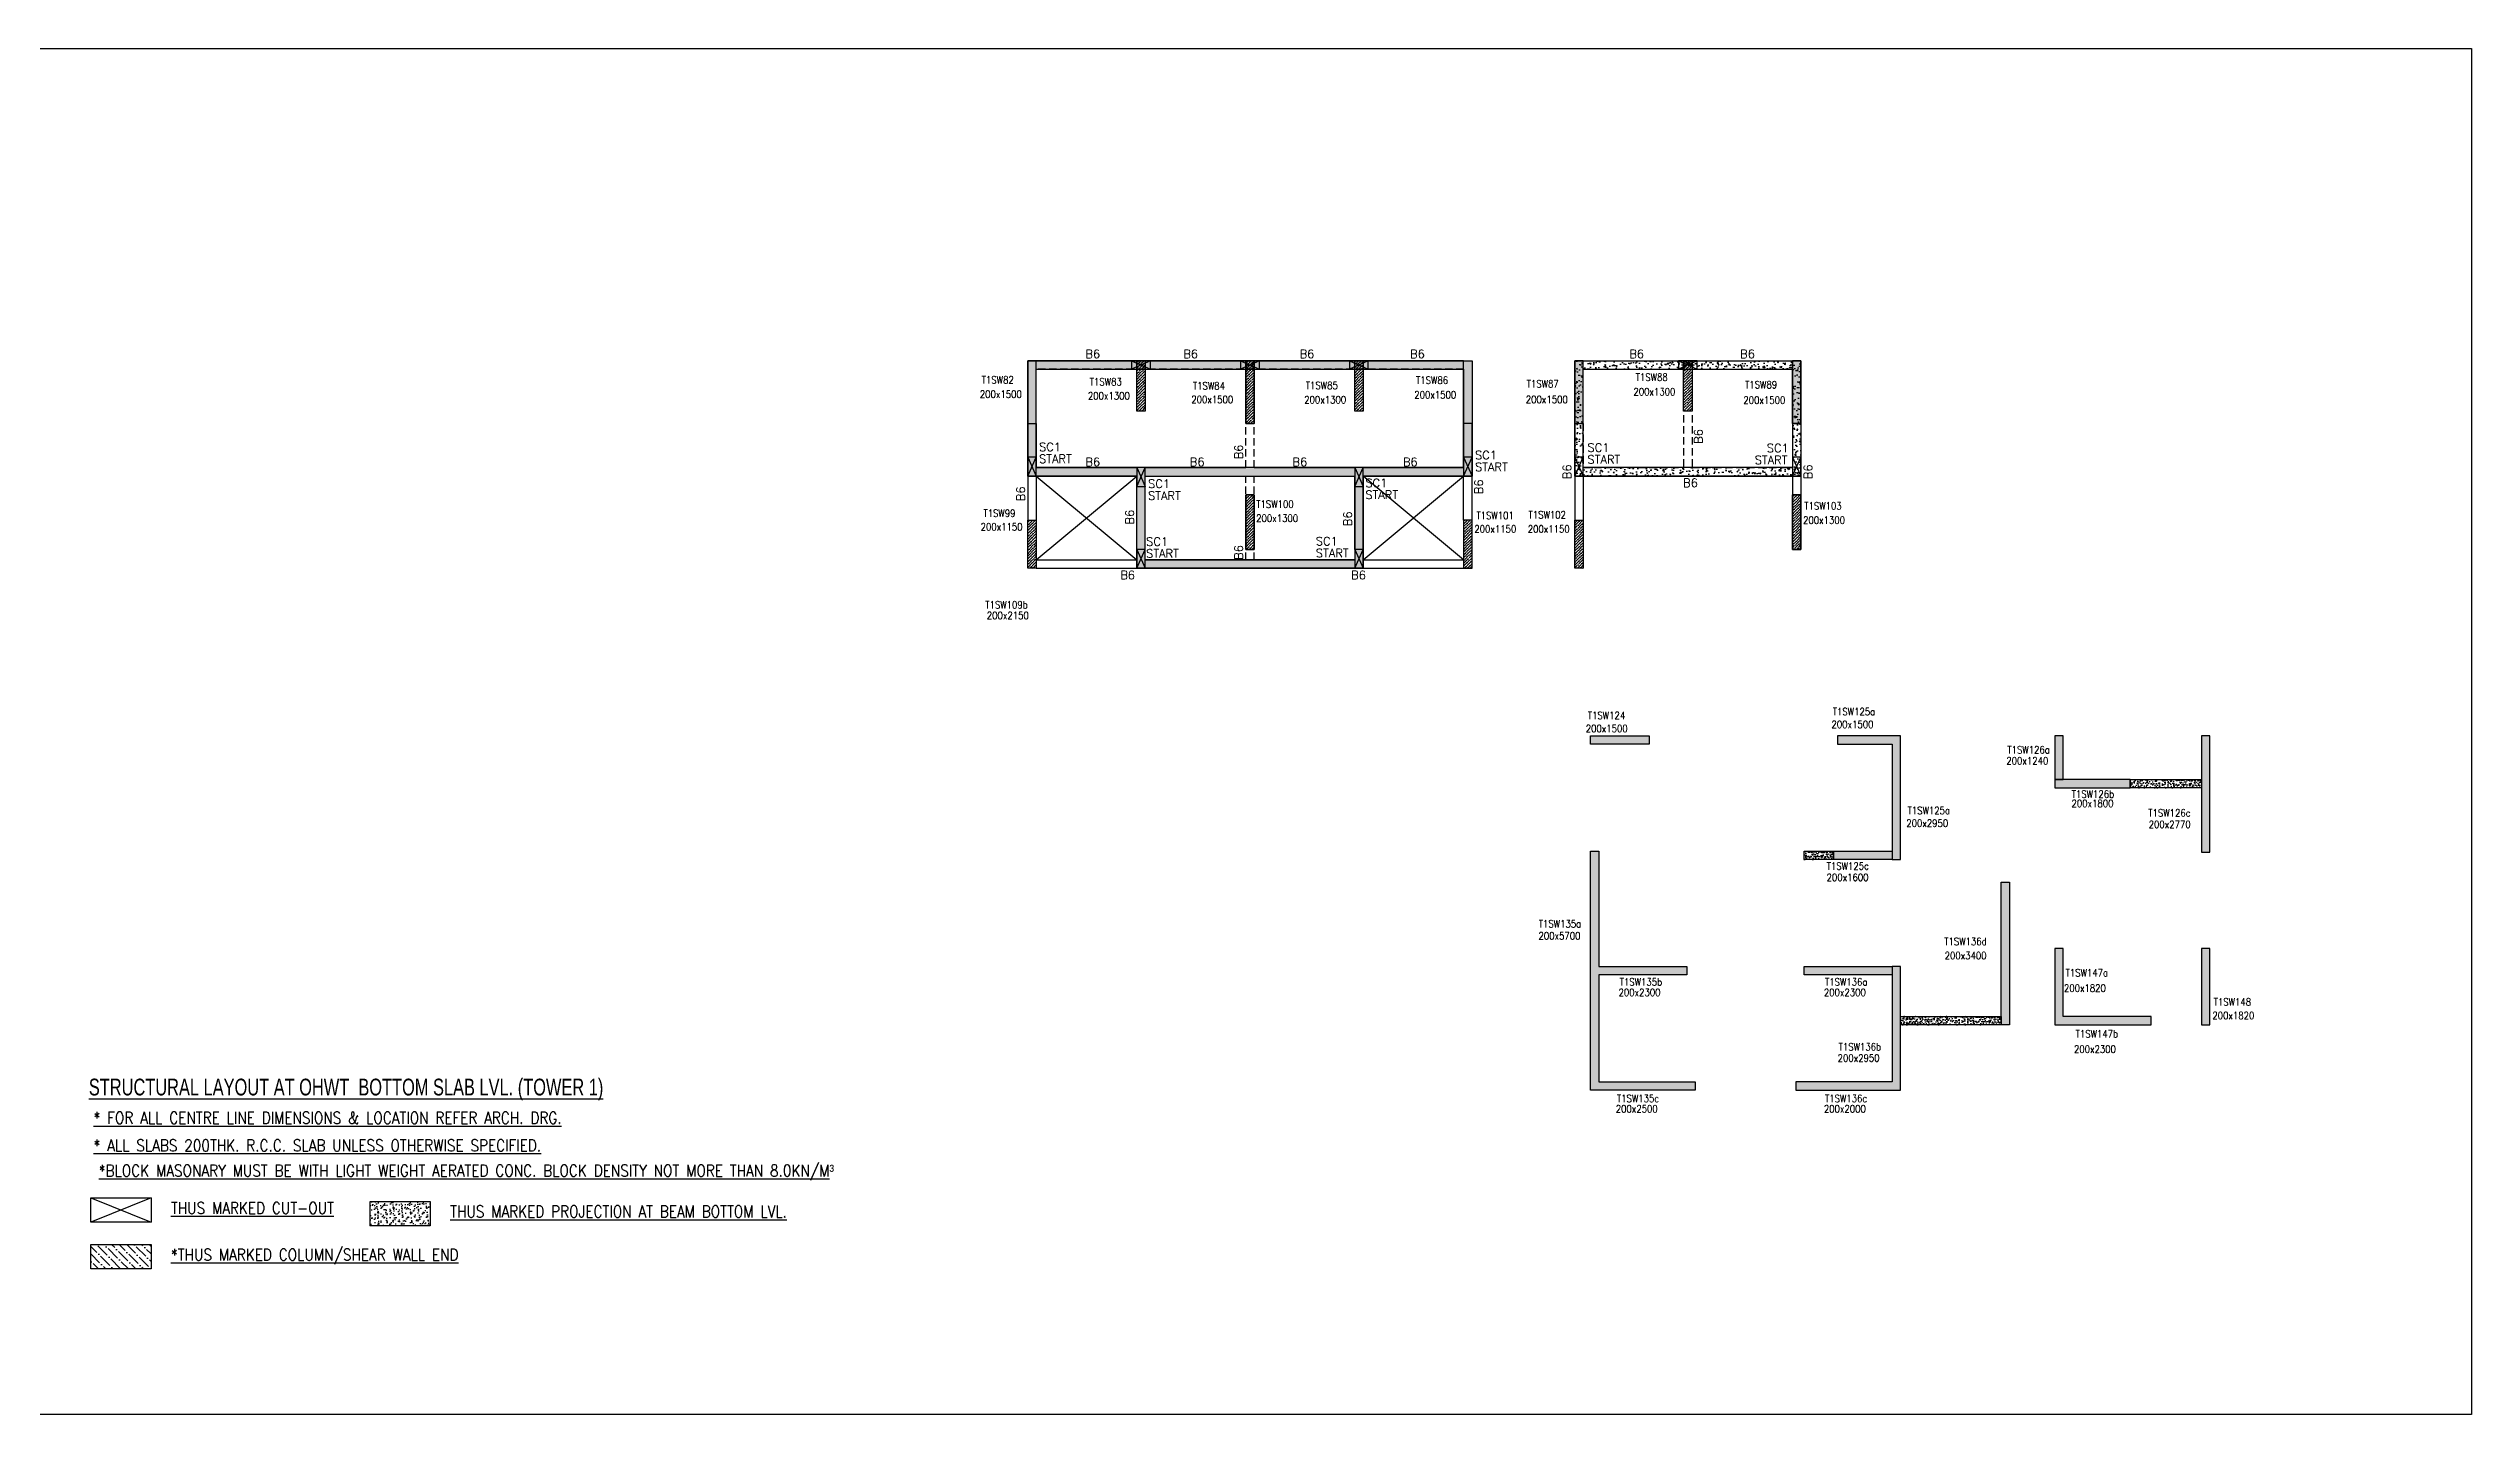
# Model space of a CAD drawing. Header units: millimetres. Extents: x 1078357 to 2594950, y -4969473 to -4636555.
# Drawn here: x 2430057 to 2487883, y -4669580 to -4636994 of the extents above; entities that cross this region are included whole.
import ezdxf

# ---------------------------------------------------------------- set-up
doc = ezdxf.new("R2010")
doc.units = ezdxf.units.MM
doc.header["$PDMODE"] = 35
for name, pattern in [('CENTER', [2, 1.25, -0.25, 0.25, -0.25]), ('CONTINOUS', [0]), ('HIDDEN', [0.375, 0.25, -0.125])]:
    doc.linetypes.add(name, pattern=pattern)
doc.layers.get('0').update_dxf_attribs({"lineweight": 0})
for name, color, linetype in [('B-200x650', 241, 'HIDDEN'), ('DROP SLAB', 8, 'Continuous'), ('NON STR. RCC WALL', 6, 'Continuous'), ('RCC WALL', 6, 'Continuous'), ('S TEXT', 7, 'Continuous'), ('S-COLUMN_SHEAR WALL', 1, 'Continuous'), ('S-CUT OUT', 3, 'Continuous'), ('S-LEGEND', 7, 'Continuous'), ('S.STUB COL', 6, 'Continuous')]:
    doc.layers.add(name, color=color, linetype=linetype)
for name, color, linetype, lineweight in [('Boundary', 40, 'Continuous', 30), ('COL. NO.', 30, 'Continuous', 25), ('COL. SIZE', 7, 'Continuous', 25), ('HATCH', 8, 'Continuous', 30), ('Origin', 40, 'Continuous', 30), ('RCC UPSTAND', 43, 'Continuous', 30)]:
    doc.layers.add(name, color=color, linetype=linetype, lineweight=lineweight)
doc.styles.add('ROMANS', font='romans.shx', dxfattribs={"width": 0.85})
doc.styles.add('SANSSERIF', font='sas_____.pfb')
pattern_1 = [(45, (3393010.073, -9391397.186), (25.25697034, 92.60889125), [119.0625, -23.8125, 0, -23.8125])]
pattern_2 = [(45, (3393010.073, -9391397.186), (25.25697034, 92.60889125), [119.0625, -23.8125, 0, -23.8125])]

msp = doc.modelspace()

# ---------------------------------------------------------------- hatches: boundary and pattern name
at = {"linetype": 'CENTER', "ltscale": 700}
h = msp.add_hatch(dxfattribs=at)
h.set_pattern_fill('ANSI31', color=8)
h.set_pattern_definition([(45, (3337248.4675, -9353565.6172), (-2.2450640303, 2.2450640303), [])])
h.paths.add_polyline_path([(2471879.6, -4648942.6), (2471679.6, -4648942.6), (2471679.6, -4647642.6), (2471879.6, -4647642.6)])
h.paths.add_polyline_path([(2471679.6, -4648942.6), (2471879.6, -4648942.6), (2471879.6, -4647642.6), (2471679.6, -4647642.6)], flags=16)
at = {"layer": 'HATCH'}
h = msp.add_hatch(dxfattribs=at)
h.set_pattern_fill('AR-SAND', color=8, scale=3, angle=90)
h.set_pattern_definition([(127.5, (1691298.86, -27698.6), (-146.8239712, -4.800094), [0, -115.824, 0, -129.54, 0, -123.825]), (97.5, (1691298.86, -27698.6), (-215.04753, 134.856985), [0, -62.484, 0, -104.394, 0, -40.005]), (57.5, (1691298.86, -27792.33), (-0.4311554, 237.297711), [0, -38.1, 0, -137.16, 0, -179.07]), (47.5, (1691298.86, -27792.33), (-66.878797, 229.066936), [0, -19.05, 0, -89.916, 0, -102.87])])
h.paths.add_polyline_path([(2437732.6, -4664497), (2439168.2, -4664497), (2439168.2, -4665078.3), (2437732.6, -4665078.3)])
at = {"layer": 'RCC UPSTAND'}
h = msp.add_hatch(dxfattribs=at)
h.set_pattern_fill('AR-CONC', color=8, scale=20, angle=90)
h.set_pattern_definition([(140, (-728265.37, -7191852.23), (12.550427, 143.4520365), [15, -165]), (85, (-728265.37, -7191852.23), (-150.438427, -27.7502667), [12, -132]), (190.4514445, (-728264.33, -7191840.27), (-137.887998, 115.7017693), [12.7480384, -140.2284224]), (136.1842, (-728305.37, -7191852.23), (33.103856, 213.448266), [22.5, -247.5]), (186.6356355, (-728302.62, -7191834.44), (-194.82372, 186.932389), [19.122068, -210.342752]), (81.184164, (-728305.37, -7191852.23), (-194.82372, 186.932389), [18, -198]), (111, (-728295.37, -7191832.23), (80.523778, 119.3814104), [15, -165]), (56, (-728295.37, -7191832.23), (-145.030009, 48.6630664), [12, -132]), (161.4514447, (-728288.66, -7191822.28), (-64.5062306, 168.0444753), [12.748038, -140.2284224]), (127.5, (-728265.374, -7191852.226), (-66.57877077, 2.43197106), [0, -130.4, 0, -134, 0, -132.5]), (97.5, (-728265.374, -7191852.226), (-78.8823424, 52.6139075), [0, -76.4, 0, -127.4, 0, -50.5]), (57.5, (-728265.374, -7191896.826), (4.51097435, 106.7644872), [0, -50, 0, -156, 0, -207]), (47.5, (-728265.37, -7191916.83), (-20.0209965, 116.6372339), [0, -65, 0, -103.6, 0, -147])])
h.paths.add_polyline_path([(2481434.6, -4654432.7), (2481434.6, -4654632.7), (2479734.6, -4654632.7), (2479734.6, -4654432.7)])
h = msp.add_hatch(dxfattribs=at)
h.set_pattern_fill('AR-CONC', color=8, scale=20, angle=90)
h.set_pattern_definition([(140, (-737045.35, -7193562.23), (12.550427, 143.4520365), [15, -165]), (85, (-737045.35, -7193562.23), (-150.438427, -27.7502667), [12, -132]), (190.4514445, (-737044.3, -7193550.28), (-137.887998, 115.7017693), [12.7480384, -140.2284224]), (136.1842, (-737085.35, -7193562.23), (33.103856, 213.448266), [22.5, -247.5]), (186.6356355, (-737082.6, -7193544.45), (-194.82372, 186.932389), [19.122068, -210.342752]), (81.184164, (-737085.35, -7193562.23), (-194.82372, 186.932389), [18, -198]), (111, (-737075.35, -7193542.23), (80.523778, 119.3814104), [15, -165]), (56, (-737075.35, -7193542.23), (-145.030009, 48.6630664), [12, -132]), (161.4514447, (-737068.64, -7193532.29), (-64.5062306, 168.0444753), [12.748038, -140.2284224]), (127.5, (-737045.35, -7193562.234), (-66.57877077, 2.43197106), [0, -130.4, 0, -134, 0, -132.5]), (97.5, (-737045.35, -7193562.234), (-78.8823424, 52.6139075), [0, -76.4, 0, -127.4, 0, -50.5]), (57.5, (-737045.35, -7193606.834), (4.51097435, 106.7644872), [0, -50, 0, -156, 0, -207]), (47.5, (-737045.35, -7193626.83), (-20.0209965, 116.6372339), [0, -65, 0, -103.6, 0, -147])])
h.paths.add_polyline_path([(2472654.7, -4656142.7), (2472654.7, -4656342.7), (2471954.6, -4656342.7), (2471954.6, -4656142.7)])
h = msp.add_hatch(dxfattribs=at)
h.set_pattern_fill('AR-CONC', color=8, scale=20, angle=90)
h.set_pattern_definition([(140, (-733045.35, -7197502.22), (12.550427, 143.4520365), [15, -165]), (85, (-733045.35, -7197502.22), (-150.438427, -27.7502667), [12, -132]), (190.4514445, (-733044.3, -7197490.27), (-137.887998, 115.7017693), [12.7480384, -140.2284224]), (136.1842, (-733085.35, -7197502.22), (33.103856, 213.448266), [22.5, -247.5]), (186.6356355, (-733082.59, -7197484.44), (-194.82372, 186.932389), [19.122068, -210.342752]), (81.184164, (-733085.35, -7197502.22), (-194.82372, 186.932389), [18, -198]), (111, (-733075.35, -7197482.22), (80.523778, 119.3814104), [15, -165]), (56, (-733075.35, -7197482.22), (-145.030009, 48.6630664), [12, -132]), (161.4514447, (-733068.64, -7197472.27), (-64.5062306, 168.0444753), [12.748038, -140.2284224]), (127.5, (-733045.346, -7197502.223), (-66.57877077, 2.43197106), [0, -130.4, 0, -134, 0, -132.5]), (97.5, (-733045.346, -7197502.22), (-78.8823424, 52.6139075), [0, -76.4, 0, -127.4, 0, -50.5]), (57.5, (-733045.346, -7197546.82), (4.51097435, 106.7644872), [0, -50, 0, -156, 0, -207]), (47.5, (-733045.35, -7197566.82), (-20.0209965, 116.6372339), [0, -65, 0, -103.6, 0, -147])])
h.paths.add_polyline_path([(2476654.7, -4660082.7), (2476654.7, -4660282.7), (2474254.6, -4660282.7), (2474254.6, -4660082.7)])
at = {"layer": 'RCC WALL', "ltscale": 700}
h = msp.add_hatch(dxfattribs=at)
h.set_pattern_fill('AR-CONC', color=8, scale=1.5)
h.set_pattern_definition([(50, (3553354.37, -9460975), (273.277003, -23.908628), [28.575, -314.325]), (355, (3553354.37, -9460975), (-52.865132, 286.585268), [22.86, -251.460876]), (100.451445, (3553377.15, -9460977), (220.41187, 262.676628), [24.285013, -267.135367]), (46.1842, (3553354.37, -9460898.8), (406.618561, -63.063492), [42.8625, -471.4875]), (96.635558, (3553388.26, -9460904.05), (356.1062, 371.139187), [36.427535, -400.703412]), (351.184151, (3553354.37, -9460898.8), (356.1062, 371.139187), [34.28995, -377.189598]), (21, (3553392.47, -9460917.85), (227.421587, -153.397797), [28.575, -314.325]), (326, (3553392.47, -9460917.85), (92.703043, 276.281949), [22.86, -251.46]), (71.451445, (3553411.43, -9460930.63), (320.124629, 122.884153), [24.285013, -267.134906]), (37.5, (3553354.37, -9460975), (4.6329049, 126.8325583), [0, -248.412, 0, -255.27, 0, -252.4125]), (7.5, (3553354.37, -9460975), (100.2294938, 150.2708622), [0, -145.542, 0, -242.697, 0, -96.2025]), (327.5, (3553269.41, -9460975), (203.3858928, -8.593116), [0, -95.25, 0, -297.18, 0, -394.335]), (317.5, (3553231.31, -9460975), (222.193772, 38.1397365), [0, -123.825, 0, -197.358, 0, -280.035])])
h.paths.add_polyline_path([(2461429.6, -4649392.6), (2461429.6, -4647192.7), (2464029.7, -4647192.7), (2464029.7, -4644442.7), (2453429.7, -4644442.7), (2453429.7, -4647192.7), (2456029.6, -4647192.7), (2456029.6, -4649392.6)])
h.paths.add_polyline_path([(2456229.6, -4649192.6), (2456229.6, -4647192.7), (2461229.6, -4647192.7), (2461229.6, -4649192.6)], flags=16)
h.paths.add_polyline_path([(2453629.7, -4644642.7), (2463829.7, -4644642.7), (2463829.7, -4646992.7), (2453629.7, -4646992.7)], flags=16)
h = msp.add_hatch(dxfattribs=at)
h.set_pattern_fill('AR-CONC', color=8, scale=1.5)
h.set_pattern_definition([(50, (2456129.66, -4776955.81), (273.277, -23.90863), [28.575, -314.325]), (355, (2456129.66, -4776955.8), (-52.86513, 286.58527), [22.86, -251.4609]), (100.45144, (2456152.43, -4776957.8), (220.41187, 262.67663), [24.285, -267.13537]), (46.1842, (2456129.66, -4776879.6), (406.6186, -63.0635), [42.8625, -471.4875]), (96.63556, (2456163.54, -4776884.87), (356.1062, 371.1392), [36.4275, -400.7034]), (351.18415, (2456129.66, -4776879.6), (356.1062, 371.1392), [34.29, -377.1896]), (21, (2456167.76, -4776898.66), (227.4216, -153.3978), [28.575, -314.325]), (326, (2456167.76, -4776898.66), (92.70304, 276.28195), [22.86, -251.46]), (71.45144, (2456186.7, -4776911.44), (320.12463, 122.88415), [24.285, -267.1349]), (37.5, (2456129.66, -4776955.81), (4.632905, 126.83256), [0, -248.412, 0, -255.27, 0, -252.4125]), (7.5, (2456129.66, -4776955.81), (100.2295, 150.27086), [0, -145.542, 0, -242.697, 0, -96.2025]), (327.5, (2456044.7, -4776955.81), (203.38589, -8.593116), [0, -95.25, 0, -297.18, 0, -394.335]), (317.5, (2456006.6, -4776955.81), (222.19377, 38.13974), [0, -123.825, 0, -197.358, 0, -280.035])])
h.paths.add_polyline_path([(2466479.7, -4644442.7), (2466479.7, -4647192.7), (2471879.7, -4647192.7), (2471879.7, -4644442.7)])
h.paths.add_polyline_path([(2466679.7, -4644642.7), (2471679.7, -4644642.7), (2471679.7, -4646992.7), (2466679.7, -4646992.7)], flags=16)
at = {"layer": 'S-COLUMN_SHEAR WALL', "lineweight": 25, "extrusion": (1.00316e-06, 1.91639e-11, 1)}
h = msp.add_hatch(color=1, dxfattribs=at)
h.dxf.hatch_style = 1
h.paths.add_polyline_path([(2453629.7, -4644442.7), (2453429.7, -4644442.7), (2453429.7, -4645942.6), (2453629.7, -4645942.6)])
at = {"layer": 'S-COLUMN_SHEAR WALL', "ltscale": 700}
h = msp.add_hatch(dxfattribs=at)
h.set_pattern_fill('ANSI36', color=8, scale=15)
h.set_pattern_definition(pattern_2)
h.paths.add_polyline_path([(2456029.7, -4645642.7), (2456229.7, -4645642.7), (2456229.7, -4644442.7), (2456029.7, -4644442.7)])
h = msp.add_hatch(dxfattribs=at)
h.set_pattern_fill('ANSI36', color=8, scale=15)
h.set_pattern_definition(pattern_2)
h.paths.add_polyline_path([(2458829.7, -4644442.7), (2458629.7, -4644442.7), (2458629.7, -4645942.6), (2458829.7, -4645942.6)])
h = msp.add_hatch(dxfattribs=at)
h.set_pattern_fill('ANSI36', color=8, scale=15)
h.set_pattern_definition(pattern_2)
h.paths.add_polyline_path([(2461229.7, -4645642.7), (2461429.7, -4645642.7), (2461429.7, -4644442.7), (2461229.7, -4644442.7)])
at = {"layer": 'S-COLUMN_SHEAR WALL', "lineweight": 25, "extrusion": (-1.00316e-06, 2.11765e-11, 1)}
h = msp.add_hatch(color=1, dxfattribs=at)
h.dxf.hatch_style = 1
h.paths.add_polyline_path([(2463829.7, -4644442.7), (2464029.7, -4644442.7), (2464029.7, -4645942.6), (2463829.7, -4645942.6)])
at = {"layer": 'S-COLUMN_SHEAR WALL', "lineweight": 25, "extrusion": (1.00316e-06, 1.91639e-11, 1)}
h = msp.add_hatch(color=1, dxfattribs=at)
h.dxf.hatch_style = 1
h.paths.add_polyline_path([(2466679.7, -4644442.7), (2466479.7, -4644442.7), (2466479.7, -4645942.6), (2466679.7, -4645942.6)])
at = {"layer": 'S-COLUMN_SHEAR WALL', "ltscale": 700}
h = msp.add_hatch(dxfattribs=at)
h.set_pattern_fill('ANSI36', color=8, scale=15)
h.set_pattern_definition([(45, (3393010.073, -9391397.186), (25.25697034, 92.60889125), [119.0625, -23.8125, 0, -23.8125])])
h.paths.add_polyline_path([(2469079.7, -4645642.7), (2469279.7, -4645642.7), (2469279.7, -4644442.7), (2469079.7, -4644442.7)])
at = {"layer": 'S-COLUMN_SHEAR WALL', "lineweight": 25, "extrusion": (1.00316e-06, 1.91639e-11, 1)}
h = msp.add_hatch(color=1, dxfattribs=at)
h.dxf.hatch_style = 1
h.paths.add_polyline_path([(2471879.7, -4644442.7), (2471679.7, -4644442.7), (2471679.7, -4645942.6), (2471879.7, -4645942.6)])
at = {"layer": 'S-COLUMN_SHEAR WALL', "ltscale": 700}
h = msp.add_hatch(dxfattribs=at)
h.set_pattern_fill('ANSI36', color=8, scale=15)
h.set_pattern_definition(pattern_2)
h.paths.add_polyline_path([(2458829.6, -4648942.6), (2458629.6, -4648942.6), (2458629.6, -4647642.6), (2458829.6, -4647642.6)])
h = msp.add_hatch(dxfattribs=at)
h.set_pattern_fill('ANSI36', color=8, scale=15)
h.set_pattern_definition(pattern_1)
h.paths.add_polyline_path([(2471679.6, -4648942.6), (2471879.6, -4648942.6), (2471879.6, -4647642.6), (2471679.6, -4647642.6)])
h = msp.add_hatch(dxfattribs=at)
h.set_pattern_fill('ANSI36', color=8, scale=15)
h.set_pattern_definition(pattern_1)
h.paths.add_polyline_path([(2453629.6, -4649392.7), (2453429.6, -4649392.7), (2453429.6, -4648242.6), (2453629.6, -4648242.6)])
h = msp.add_hatch(dxfattribs=at)
h.set_pattern_fill('ANSI36', color=8, scale=15)
h.set_pattern_definition(pattern_1)
h.paths.add_polyline_path([(2463829.6, -4649392.7), (2464029.6, -4649392.7), (2464029.6, -4648242.7), (2463829.6, -4648242.7)])
h = msp.add_hatch(dxfattribs=at)
h.set_pattern_fill('ANSI36', color=8, scale=15)
h.set_pattern_definition(pattern_1)
h.paths.add_polyline_path([(2466679.6, -4649392.7), (2466479.6, -4649392.7), (2466479.6, -4648242.7), (2466679.6, -4648242.7)])
at = {"layer": 'S-COLUMN_SHEAR WALL', "lineweight": 25}
h = msp.add_hatch(color=1, dxfattribs=at)
h.dxf.hatch_style = 1
h.paths.add_polyline_path([(2468254.7, -4653392.7), (2468254.7, -4653592.7), (2466854.7, -4653592.7), (2466854.7, -4653392.7)])
h = msp.add_hatch(color=1, dxfattribs=at)
h.dxf.hatch_style = 1
h.paths.add_polyline_path([(2472754.7, -4653592.7), (2474054.7, -4653592.7), (2474054.7, -4656342.7), (2474254.6, -4656342.7), (2474254.7, -4653392.7), (2472754.7, -4653392.7)])
h = msp.add_hatch(color=1, dxfattribs=at)
h.dxf.hatch_style = 1
h.paths.add_polyline_path([(2478134.6, -4653392.7), (2477934.6, -4653392.7), (2477934.6, -4654432.7), (2478134.6, -4654432.7)])
h = msp.add_hatch(color=1, dxfattribs=at)
h.dxf.hatch_style = 1
h.paths.add_polyline_path([(2481634.7, -4653392.7), (2481434.7, -4653392.7), (2481434.7, -4656162.7), (2481634.7, -4656162.7)])
h = msp.add_hatch(color=1, dxfattribs=at)
h.dxf.hatch_style = 1
h.paths.add_polyline_path([(2477934.6, -4654632.7), (2479734.6, -4654632.7), (2479734.6, -4654432.7), (2477934.6, -4654432.7)])
h = msp.add_hatch(color=1, dxfattribs=at)
h.dxf.hatch_style = 1
h.paths.add_polyline_path([(2469154.7, -4658892.7), (2469154.7, -4659092.7), (2467054.6, -4659092.7), (2467054.6, -4661642.7), (2469354.7, -4661642.7), (2469354.7, -4661842.7), (2466854.6, -4661842.7), (2466854.6, -4656142.7), (2467054.6, -4656142.7), (2467054.6, -4658892.7)])
h = msp.add_hatch(color=1, dxfattribs=at)
h.dxf.hatch_style = 1
h.paths.add_polyline_path([(2474054.7, -4656142.7), (2474054.7, -4656342.7), (2472654.7, -4656342.7), (2472654.7, -4656142.7)])
h = msp.add_hatch(color=1, dxfattribs=at)
h.dxf.hatch_style = 1
h.paths.add_polyline_path([(2476654.7, -4656882.7), (2476654.7, -4660282.7), (2476854.6, -4660282.7), (2476854.6, -4656882.7)])
h = msp.add_hatch(color=1, dxfattribs=at)
h.dxf.hatch_style = 1
h.paths.add_polyline_path([(2471754.7, -4661842.7), (2474254.6, -4661842.7), (2474254.6, -4658892.7), (2474054.6, -4658892.6), (2474054.6, -4661642.7), (2471754.7, -4661642.7), (2471754.7, -4661842.7)], is_closed=False)
h = msp.add_hatch(color=1, dxfattribs=at)
h.dxf.hatch_style = 1
h.paths.add_polyline_path([(2471954.6, -4658892.6), (2474054.6, -4658892.6), (2474054.6, -4659092.6), (2471954.6, -4659092.6)])
h = msp.add_hatch(color=1, dxfattribs=at)
h.dxf.hatch_style = 1
h.paths.add_polyline_path([(2474054.6, -4658892.6), (2471954.6, -4658892.6), (2471954.6, -4659092.6), (2474054.6, -4659092.6)])
h = msp.add_hatch(color=1, dxfattribs=at)
h.dxf.hatch_style = 1
h.paths.add_polyline_path([(2477934.6, -4660282.7), (2480234.6, -4660282.7), (2480234.6, -4660082.7), (2478134.6, -4660082.7), (2478134.6, -4658462.7), (2477934.6, -4658462.7)])
h = msp.add_hatch(color=1, dxfattribs=at)
h.dxf.hatch_style = 1
h.paths.add_polyline_path([(2481634.7, -4658462.7), (2481434.7, -4658462.7), (2481434.7, -4660282.7), (2481634.7, -4660282.7)])
at = {"layer": 'S.STUB COL'}
h = msp.add_hatch(dxfattribs=at)
h.set_pattern_fill('ANSI36', color=8, scale=40, angle=90)
h.set_pattern_definition([(135, (1286384.62, 89355.76), (-246.9570433, 67.351921), [317.5, -63.5, 0, -63.5])])
h.paths.add_polyline_path([(2431068.7, -4665527.6), (2432504.2, -4665527.6), (2432504.2, -4666108.9), (2431068.7, -4666108.9)])

# ---------------------------------------------------------------- linework, layer by layer
at = {"layer": 'B-200x650', "linetype": 'CONTINOUS', "ltscale": 700}
for p, q in [((2463829.7, -4644442.6, 0), (2453629.7, -4644442.6, 0)), ((2466679.7, -4644442.7, 0), (2471679.7, -4644442.7, 0)), ((2453429.7, -4645942.7, 0), (2453429.7, -4648242.7, 0)), ((2453629.7, -4645942.7, 0), (2453629.7, -4646992.7, 0)), ((2463829.7, -4646992.7, 0), (2463829.7, -4645942.7, 0)), ((2464029.7, -4648242.7, 0), (2464029.7, -4645942.7, 0)), ((2466479.7, -4645942.7, 0), (2466479.7, -4648242.7, 0)), ((2471879.7, -4645942.7, 0), (2471879.7, -4647642.7, 0)), ((2453629.7, -4646992.7, 0), (2456029.7, -4646992.7, 0)), ((2453629.7, -4647192.7, 0), (2453629.7, -4648242.7, 0)), ((2453629.7, -4647192.7, 0), (2456029.7, -4647192.7, 0)), ((2456029.7, -4649192.6, 0), (2456029.7, -4647192.7, 0)), ((2456229.7, -4646992.7, 0), (2458629.7, -4646992.7, 0)), ((2456229.7, -4649192.6, 0), (2456229.7, -4647192.7, 0)), ((2456229.7, -4647192.7, 0), (2458629.7, -4647192.7, 0)), ((2458829.7, -4646992.7, 0), (2461229.7, -4646992.7, 0)), ((2458829.7, -4647192.7, 0), (2461229.7, -4647192.7, 0)), ((2461229.7, -4648942.6, 0), (2461229.7, -4647192.7, 0)), ((2461429.7, -4646992.7, 0), (2463829.7, -4646992.7, 0)), ((2461429.7, -4648942.6, 0), (2461429.7, -4647192.7, 0)), ((2461429.7, -4647192.7, 0), (2463829.7, -4647192.7, 0)), ((2463829.7, -4648242.7, 0), (2463829.7, -4647192.7, 0)), ((2466679.7, -4647192.7, 0), (2466679.7, -4648242.7, 0)), ((2466679.7, -4647192.7, 0), (2471679.7, -4647192.7, 0)), ((2471679.7, -4647192.7, 0), (2471679.7, -4647642.7, 0)), ((2453629.7, -4649192.6, 0), (2456029.7, -4649192.6, 0)), ((2453629.7, -4649392.6, 0), (2463829.7, -4649392.6, 0)), ((2456229.7, -4649192.6, 0), (2461229.7, -4649192.6, 0)), ((2461429.7, -4649192.6, 0), (2463829.7, -4649192.6, 0))]:
    msp.add_line(p, q, dxfattribs=at)
at = {"layer": 'B-200x650', "linetype": 'HIDDEN', "ltscale": 700}
for p, q in [((2463829.7, -4644642.6, 0), (2453629.7, -4644642.6, 0)), ((2466679.7, -4644642.7, 0), (2471679.7, -4644642.7, 0)), ((2458629.7, -4646992.7, 0), (2458629.7, -4645942.7, 0)), ((2458829.7, -4646992.7, 0), (2458829.7, -4645942.7, 0)), ((2466679.7, -4645942.7, 0), (2466679.7, -4646992.7, 0)), ((2469079.7, -4645742.7, 0), (2469079.7, -4646992.7, 0)), ((2469279.7, -4645742.7, 0), (2469279.7, -4646992.7, 0)), ((2471679.7, -4645942.7, 0), (2471679.7, -4646992.7, 0)), ((2458629.7, -4649192.6, 0), (2458629.7, -4647192.7, 0)), ((2458829.7, -4649192.6, 0), (2458829.7, -4647192.7, 0)), ((2466679.7, -4646992.7, 0), (2469079.7, -4646992.7, 0)), ((2469279.7, -4646992.7, 0), (2471679.7, -4646992.7, 0))]:
    msp.add_line(p, q, dxfattribs=at)
at = {"layer": 'Boundary', "ltscale": 700, "elevation": 0}
msp.add_lwpolyline([(2391500.9, -4636994.1), (2487882.6, -4636994.1), (2487882.6, -4669580.4), (2391500.9, -4669580.4)], close=True, dxfattribs=at)
at = {"layer": 'DROP SLAB', "color": 3, "linetype": 'CONTINOUS', "ltscale": 500}
for p, q in [((2453629.7, -4649192.6, 0), (2456029.7, -4647192.7, 0)), ((2453629.7, -4647192.7, 0), (2456029.7, -4649192.6, 0)), ((2461429.7, -4649192.6, 0), (2463829.7, -4647192.7, 0)), ((2463829.7, -4649192.6, 0), (2461429.7, -4647192.7, 0))]:
    msp.add_line(p, q, dxfattribs=at)
at = {"layer": 'NON STR. RCC WALL', "elevation": 0}
for points in [[(2481434.6, -4654432.7), (2481434.6, -4654632.7), (2479734.6, -4654632.7), (2479734.6, -4654432.7)], [(2472654.7, -4656142.7), (2472654.7, -4656342.7), (2471954.6, -4656342.7), (2471954.6, -4656142.7)], [(2476654.7, -4660082.7), (2476654.7, -4660282.7), (2474254.6, -4660282.7), (2474254.6, -4660082.7)]]:
    msp.add_lwpolyline(points, close=True, dxfattribs=at)
at = {"layer": 'Origin', "ltscale": 700}
msp.add_point((2474054.6, -4661642.7, 0), dxfattribs=at)
at = {"layer": 'RCC WALL', "ltscale": 700, "elevation": 0}
for points in [[(2461429.6, -4649392.6), (2456029.6, -4649392.6), (2456029.6, -4647192.7), (2453429.7, -4647192.7), (2453429.7, -4644442.7), (2464029.7, -4644442.7), (2464029.7, -4647192.7), (2461429.6, -4647192.7)], [(2466479.7, -4644442.7), (2471879.7, -4644442.7), (2471879.7, -4647192.7), (2466479.7, -4647192.7)], [(2453629.7, -4644642.7), (2463829.7, -4644642.7), (2463829.7, -4646992.7), (2453629.7, -4646992.7)], [(2466679.7, -4644642.7), (2471679.7, -4644642.7), (2471679.7, -4646992.7), (2466679.7, -4646992.7)], [(2456229.6, -4649192.6), (2456229.6, -4647192.7), (2461229.6, -4647192.7), (2461229.6, -4649192.6)]]:
    msp.add_lwpolyline(points, close=True, dxfattribs=at)
at = {"layer": 'S-COLUMN_SHEAR WALL', "color": 1, "lineweight": 25}
msp.add_line((2479734.6, -4654432.7, 0), (2479734.6, -4654632.7, 0), dxfattribs=at)
at = {"layer": 'S-COLUMN_SHEAR WALL', "color": 1, "lineweight": 25, "extrusion": (1.00316e-06, 1.91639e-11, 1), "elevation": 2.5}
for points in [[(2453629.7, -4644442.7), (2453429.7, -4644442.7), (2453429.7, -4645942.6), (2453629.7, -4645942.6)], [(2458829.7, -4644442.7), (2458629.7, -4644442.7), (2458629.7, -4645942.6), (2458829.7, -4645942.6)], [(2466679.7, -4644442.7), (2466479.7, -4644442.7), (2466479.7, -4645942.6), (2466679.7, -4645942.6)], [(2471879.7, -4644442.7), (2471679.7, -4644442.7), (2471679.7, -4645942.6), (2471879.7, -4645942.6)], [(2458829.6, -4648942.6), (2458629.6, -4648942.6), (2458629.6, -4647642.6), (2458829.6, -4647642.6)], [(2471879.6, -4648942.6), (2471679.6, -4648942.6), (2471679.6, -4647642.6), (2471879.6, -4647642.6)], [(2453629.6, -4649392.7), (2453429.6, -4649392.7), (2453429.6, -4648242.6), (2453629.6, -4648242.6)], [(2466679.6, -4649392.7), (2466479.6, -4649392.7), (2466479.6, -4648242.7), (2466679.6, -4648242.7)]]:
    msp.add_lwpolyline(points, close=True, dxfattribs=at)
at = {"layer": 'S-COLUMN_SHEAR WALL', "color": 1, "lineweight": 25, "elevation": 0}
for points in [[(2456029.7, -4644442.7), (2456229.7, -4644442.7), (2456229.7, -4645642.7), (2456029.7, -4645642.7)], [(2461229.7, -4644442.7), (2461429.7, -4644442.7), (2461429.7, -4645642.7), (2461229.7, -4645642.7)], [(2469079.7, -4644442.7), (2469279.7, -4644442.7), (2469279.7, -4645642.7), (2469079.7, -4645642.7)], [(2468254.7, -4653392.7), (2468254.7, -4653592.7), (2466854.7, -4653592.7), (2466854.7, -4653392.7)], [(2478134.6, -4653392.7), (2477934.6, -4653392.7), (2477934.6, -4654432.7), (2478134.6, -4654432.7)], [(2481634.7, -4653392.7), (2481434.7, -4653392.7), (2481434.6, -4656162.7), (2481634.6, -4656162.7)], [(2477934.6, -4654632.7), (2479734.6, -4654632.7), (2479734.6, -4654432.7), (2477934.6, -4654432.7)], [(2469154.7, -4658892.7), (2469154.7, -4659092.7), (2467054.6, -4659092.7), (2467054.6, -4661642.7), (2469354.7, -4661642.7), (2469354.7, -4661842.7), (2466854.6, -4661842.7), (2466854.6, -4656142.7), (2467054.6, -4656142.7), (2467054.6, -4658892.7)], [(2474054.7, -4656142.7), (2474054.7, -4656342.7), (2472654.7, -4656342.7), (2472654.7, -4656142.7)], [(2476654.7, -4656882.7), (2476854.6, -4656882.7), (2476854.6, -4660282.7), (2476654.7, -4660282.7)], [(2471954.6, -4658892.6), (2474054.6, -4658892.6), (2474054.6, -4659092.6), (2471954.6, -4659092.6)], [(2477934.6, -4660282.7), (2480234.6, -4660282.7), (2480234.6, -4660082.7), (2478134.6, -4660082.7), (2478134.6, -4658462.7), (2477934.6, -4658462.7)], [(2481634.7, -4658462.7), (2481434.7, -4658462.7), (2481434.7, -4660282.7), (2481634.7, -4660282.7)]]:
    msp.add_lwpolyline(points, close=True, dxfattribs=at)
at = {"layer": 'S-COLUMN_SHEAR WALL', "color": 1, "lineweight": 25, "extrusion": (-1.00316e-06, 2.11765e-11, 1), "elevation": -2.5}
for points in [[(2458629.7, -4644442.7), (2458829.7, -4644442.7), (2458829.7, -4645942.6), (2458629.7, -4645942.6)], [(2463829.7, -4644442.7), (2464029.7, -4644442.7), (2464029.7, -4645942.6), (2463829.7, -4645942.6)], [(2471679.7, -4644442.7), (2471879.7, -4644442.7), (2471879.7, -4645942.6), (2471679.7, -4645942.6)], [(2458629.6, -4648942.6), (2458829.6, -4648942.6), (2458829.6, -4647642.6), (2458629.6, -4647642.6)], [(2471679.6, -4648942.6), (2471879.6, -4648942.6), (2471879.6, -4647642.6), (2471679.6, -4647642.6)], [(2463829.6, -4649392.7), (2464029.6, -4649392.7), (2464029.6, -4648242.7), (2463829.6, -4648242.7)]]:
    msp.add_lwpolyline(points, close=True, dxfattribs=at)
at = {"layer": 'S-COLUMN_SHEAR WALL', "color": 1, "lineweight": 25, "elevation": 0}
for points in [[(2472754.7, -4653592.7), (2474054.7, -4653592.7), (2474054.7, -4656342.7), (2474254.6, -4656342.7), (2474254.7, -4653392.7), (2472754.7, -4653392.7), (2472754.7, -4653592.7)], [(2471754.7, -4661842.7), (2474254.6, -4661842.7), (2474254.6, -4658892.7), (2474054.6, -4658892.6), (2474054.6, -4661642.7), (2471754.7, -4661642.7), (2471754.7, -4661842.7)]]:
    msp.add_lwpolyline(points, dxfattribs=at)
at = {"layer": 'S-CUT OUT', "ltscale": 1000}
for p, q in [((2431068.7, -4664414.1, 0.2), (2432504.2, -4664995.4, 0.2)), ((2432504.2, -4664414.1, 0.2), (2431068.7, -4664995.4, 0.2))]:
    msp.add_line(p, q, dxfattribs=at)
at = {"layer": 'S-CUT OUT', "ltscale": 1000, "elevation": 0.2}
msp.add_lwpolyline([(2431068.7, -4664414.1), (2432504.2, -4664414.1), (2432504.2, -4664995.4), (2431068.7, -4664995.4)], close=True, dxfattribs=at)
at = {"layer": 'S-LEGEND', "color": 1, "linetype": 'Continuous', "elevation": 0.2}
for points in [[(2437732.6, -4664497), (2439168.2, -4664497), (2439168.2, -4665078.3), (2437732.6, -4665078.3)], [(2431068.7, -4665527.6), (2432504.2, -4665527.6), (2432504.2, -4666108.9), (2431068.7, -4666108.9)]]:
    msp.add_lwpolyline(points, close=True, dxfattribs=at)
at = {"layer": 'S.STUB COL', "color": 5, "linetype": 'CENTER', "ltscale": 700}
for p, q in [((2455904.7, -4644442.7, 0), (2456354.7, -4644642.7, 0)), ((2456354.7, -4644442.7, 0), (2455904.7, -4644642.7, 0)), ((2458504.7, -4644442.7, 0), (2458954.7, -4644642.7, 0)), ((2458954.7, -4644442.7, 0), (2458504.7, -4644642.7, 0)), ((2461104.7, -4644442.7, 0), (2461554.7, -4644642.7, 0)), ((2461554.7, -4644442.7, 0), (2461104.7, -4644642.7, 0)), ((2468954.7, -4644442.7, 0), (2469404.7, -4644642.7, 0)), ((2469404.7, -4644442.7, 0), (2468954.7, -4644642.7, 0)), ((2453429.7, -4647192.7, 0), (2453629.7, -4646742.7, 0)), ((2453429.7, -4646742.7, 0), (2453629.7, -4647192.7, 0)), ((2463829.7, -4647192.7, 0), (2464029.7, -4646742.7, 0)), ((2463829.7, -4646742.7, 0), (2464029.7, -4647192.7, 0)), ((2466479.7, -4647192.6, 0), (2466679.7, -4646742.6, 0)), ((2466479.7, -4646742.6, 0), (2466679.7, -4647192.6, 0)), ((2471679.7, -4647192.6, 0), (2471879.7, -4646742.6, 0)), ((2471679.7, -4646742.6, 0), (2471879.7, -4647192.6, 0)), ((2456029.7, -4647442.7, 0), (2456229.7, -4646992.7, 0)), ((2456029.7, -4646992.7, 0), (2456229.7, -4647442.7, 0)), ((2461229.7, -4647442.7, 0), (2461429.7, -4646992.7, 0)), ((2461229.7, -4646992.7, 0), (2461429.7, -4647442.7, 0)), ((2456029.7, -4649392.6, 0), (2456229.7, -4648942.6, 0)), ((2456029.7, -4648942.6, 0), (2456229.7, -4649392.6, 0)), ((2461229.7, -4649392.6, 0), (2461429.7, -4648942.6, 0)), ((2461229.7, -4648942.6, 0), (2461429.7, -4649392.6, 0))]:
    msp.add_line(p, q, dxfattribs=at)
at = {"layer": 'S.STUB COL', "color": 5, "linetype": 'CENTER', "ltscale": 700, "elevation": 0}
for points in [[(2455904.7, -4644442.7), (2455904.7, -4644642.7), (2456354.7, -4644642.7), (2456354.7, -4644442.7)], [(2458504.7, -4644442.7), (2458504.7, -4644642.7), (2458954.7, -4644642.7), (2458954.7, -4644442.7)], [(2461104.7, -4644442.7), (2461104.7, -4644642.7), (2461554.7, -4644642.7), (2461554.7, -4644442.7)], [(2468954.7, -4644442.7), (2468954.7, -4644642.7), (2469404.7, -4644642.7), (2469404.7, -4644442.7)], [(2453429.7, -4647192.7), (2453629.7, -4647192.7), (2453629.7, -4646742.7), (2453429.7, -4646742.7)], [(2463829.7, -4647192.7), (2464029.7, -4647192.7), (2464029.7, -4646742.7), (2463829.7, -4646742.7)], [(2466479.7, -4647192.6), (2466679.7, -4647192.6), (2466679.7, -4646742.6), (2466479.7, -4646742.6)], [(2471679.7, -4647192.6), (2471879.7, -4647192.6), (2471879.7, -4646742.6), (2471679.7, -4646742.6)], [(2456029.7, -4647442.7), (2456229.7, -4647442.7), (2456229.7, -4646992.7), (2456029.7, -4646992.7)], [(2461229.7, -4647442.7), (2461429.7, -4647442.7), (2461429.7, -4646992.7), (2461229.7, -4646992.7)], [(2456029.7, -4649392.6), (2456229.7, -4649392.6), (2456229.7, -4648942.6), (2456029.7, -4648942.6)], [(2461229.7, -4649392.6), (2461429.7, -4649392.6), (2461429.7, -4648942.6), (2461229.7, -4648942.6)]]:
    msp.add_lwpolyline(points, close=True, dxfattribs=at)

# ---------------------------------------------------------------- texts
at = {"layer": 'B-200x650', "linetype": 'HIDDEN', "ltscale": 500, "style": 'ROMANS'}
for rotation, p in [(359.999056, (2454802.1, -4644379.9, -2.7)), (359.999056, (2457139.3, -4644379.9, -2.7)), (359.999056, (2459915.6, -4644379.9, -2.7)), (359.999056, (2462550.2, -4644379.9, -2.7)), (359.999056, (2467782.4, -4644379.9, -2.7)), (359.999056, (2470429.4, -4644379.9, -2.7)), (89.999056, (2469532.9, -4646424.2, -2.7)), (359.999056, (2454802.1, -4646956.2, -2.7)), (359.999056, (2457295.1, -4646956.2, -2.7)), (89.999056, (2458560.6, -4646794.7, -2.7)), (359.999056, (2459745.6, -4646956.2, -2.7)), (359.999056, (2462380.3, -4646956.2, -2.7)), (89.999056, (2464289.4, -4647628.1, -2.7)), (89.999056, (2466398, -4647269.7, -2.7)), (359.999056, (2469066.8, -4647455.5, -2.7)), (89.999056, (2472147.5, -4647269.7, -2.7)), (89.999056, (2453360.6, -4647795.1, -2.7)), (89.999056, (2455960.6, -4648350.1, -2.7)), (89.999056, (2461160.6, -4648390.7, -2.7)), (89.999056, (2458560.6, -4649192.9, -2.7)), (359.999056, (2455635, -4649654.9, -2.7)), (359.999056, (2461143.8, -4649654.9, -2.7))]:
    msp.add_text('B6', height=200, rotation=rotation, dxfattribs=at).set_placement(p)
at = {"layer": 'COL. NO.', "linetype": 'Continuous', "style": 'ROMANS', "width": 0.85}
for s, p in [('T1SW82', (2452328.4, -4644987.5, -320.4)), ('T1SW83', (2454905.9, -4645030.2, -320.4)), ('T1SW84', (2457367.6, -4645128.6, -320.4)), ('T1SW85', (2460062.2, -4645118.7, -320.4)), ('T1SW86', (2462694, -4644995.9, -320.4)), ('T1SW87', (2465333.6, -4645078.6, -320.4)), ('T1SW88', (2467934.8, -4644923, -320.4)), ('T1SW89', (2470546.8, -4645101.3, -320.4)), ('T1SW99', (2452370.4, -4648170, -320.4)), ('T1SW100', (2458879.8, -4647951.5, -320.4)), ('T1SW102', (2465377.7, -4648204.4, -320.4)), ('T1SW103', (2471958.2, -4647993.1, -320.4)), ('T1SW101', (2464134.1, -4648223, -320.4)), ('T1SW109b', (2452414.7, -4650351.8, -320.4)), ('T1SW124', (2466792.8, -4652992.1, -320.4)), ('T1SW125a', (2472638.6, -4652901.5, -320.4)), ('T1SW126a', (2476805.6, -4653810.7, -320.4)), ('T1SW126b', (2478340.1, -4654866.8, -320.4)), ('T1SW125a', (2474423, -4655259.8, -320.4)), ('T1SW126c', (2480168.9, -4655317.5, -320.4)), ('T1SW125c', (2472493, -4656583.5, -320.4)), ('T1SW135a', (2465622.8, -4657961.3, -640.8)), ('T1SW136d', (2475298.3, -4658382.4, 0)), ('T1SW147a', (2478193.7, -4659129, -320.4)), ('T1SW135b', (2467553.3, -4659349.7, -320.4)), ('T1SW136a', (2472453.3, -4659349.6, -320.4)), ('T1SW148', (2481728.7, -4659826.3, -320.4)), ('T1SW136b', (2472778.5, -4660894.8, -320.4)), ('T1SW147b', (2478433.9, -4660585.5, -320.4)), ('T1SW135c', (2467486.7, -4662128, -320.4)), ('T1SW136c', (2472453.1, -4662128, -320.4))]:
    msp.add_text(s, height=175, dxfattribs=at).set_placement(p)
at = {"layer": 'COL. SIZE', "linetype": 'Continuous', "style": 'ROMANS', "width": 0.85}
for s, p in [('200x1300', (2467882.2, -4645268.8, -320.4)), ('200x1500', (2452284.1, -4645329.2, -320.4)), ('200x1300', (2454862.5, -4645367.7, -320.4)), ('200x1500', (2457330.9, -4645456.1, -320.4)), ('200x1300', (2460025.5, -4645459.9, -320.4)), ('200x1500', (2462651.9, -4645341.7, -320.4)), ('200x1500', (2465313.6, -4645452.7, -320.4)), ('200x1500', (2470505.4, -4645470, -320.4)), ('200x1150', (2452303.3, -4648493.4, -320.4)), ('200x1300', (2458878.6, -4648288.3, -320.4)), ('200x1150', (2464084.9, -4648543.9, -320.4)), ('200x1150', (2465359.8, -4648544, -320.4)), ('200x1300', (2471929.9, -4648332.7, -320.4)), ('200x2150', (2452451, -4650605.1, -320.4)), ('200x1500', (2466743.6, -4653305.5, -320.4)), ('200x1500', (2472608.5, -4653204.8, -320.4)), ('200x1240', (2476781.6, -4654072, -320.4)), ('200x1800', (2478336.6, -4655089.6, -320.4)), ('200x2950', (2474392.9, -4655563.2, -320.4)), ('200x2770', (2480177.7, -4655589.5, -320.4)), ('200x1600', (2472491.1, -4656853.6, -320.4)), ('200x5700', (2465616.5, -4658250, -640.8)), ('200x3400', (2475308.9, -4658721.6, 0)), ('200x2300', (2467526.5, -4659597.4, -320.4)), ('200x2300', (2472426.5, -4659597.4, -320.4)), ('200x1820', (2478155.3, -4659495.5, -320.4)), ('200x1820', (2481697.9, -4660151.3, -320.4)), ('200x2950', (2472754.9, -4661163.4, -320.4)), ('200x2300', (2478395.4, -4660951.9, -320.4)), ('200x2500', (2467460, -4662375.8, -320.4)), ('200x2000', (2472426.4, -4662375.8, -320.4))]:
    msp.add_text(s, height=175, dxfattribs=at).set_placement(p)
at = {"layer": 'S TEXT', "linetype": 'HIDDEN', "ltscale": 500, "style": 'ROMANS'}
for s, p in [('SC1', (2453697.4, -4646599.1, -2.7)), ('START', (2453697.4, -4646882.6, -2.7)), ('SC1', (2464101.6, -4646793.2, -2.7)), ('SC1', (2466785.5, -4646614.2, -2.7)), ('START', (2466785.5, -4646897.8, -2.7)), ('START', (2470776.4, -4646909.1, -2.7)), ('SC1', (2471063.5, -4646625.6, -2.7)), ('SC1', (2456299.1, -4647476.5, -2.7)), ('SC1', (2461484.5, -4647457.1, -2.7)), ('START', (2464101.6, -4647076.7, -2.7)), ('START', (2456299.1, -4647760.1, -2.7)), ('START', (2461484.5, -4647740.7, -2.7)), ('SC1', (2456253, -4648856.6, -2.7)), ('START', (2456253, -4649140.2, -2.7)), ('SC1', (2460303.5, -4648847.6, -2.7)), ('START', (2460303.5, -4649131.2, -2.7))]:
    msp.add_text(s, height=200, rotation=359.999056, dxfattribs=at).set_placement(p)
at = {"layer": 'S TEXT', "color": 1, "extrusion": (-1.33677e-08, 3.74197e-09, 1), "style": 'SANSSERIF', "width": 0.7}
msp.add_text('%%USTRUCTURAL LAYOUT AT OHWT  BOTTOM SLAB LVL. (TOWER 1)', height=400, dxfattribs=at).set_placement((2431020.7, -4661968.8, 0.2))
at = {"layer": 'S-LEGEND', "color": 0, "linetype": 'Continuous', "style": 'ROMANS', "width": 0.85}
for s, p in [('%%U* FOR ALL CENTRE LINE DIMENSIONS & LOCATION REFER ARCH. DRG.', (2431132.8, -4662643, 0.2)), ('%%U* ALL SLABS 200THK. R.C.C. SLAB UNLESS OTHERWISE SPECIFIED.', (2431132.8, -4663301.3, 0.2)), ('%%UTHUS MARKED CUT-OUT', (2432979.2, -4664794.2, 0.2)), ('%%UTHUS MARKED PROJECTION AT BEAM BOTTOM LVL.', (2439643.2, -4664877.1, 0.2)), ('%%U*THUS MARKED COLUMN/SHEAR WALL END', (2432979.2, -4665907.7, 0.2))]:
    msp.add_text(s, height=280.28, dxfattribs=at).set_placement(p)
at = {"layer": 'S-LEGEND', "color": 0, "linetype": 'Continuous', "insert": (2431256.2, -4663996.2, 0.2), "char_height": 280.2804, "width": 26415.119, "attachment_point": 7, "style": 'ROMANS'}
msp.add_mtext('{\\L*BLOCK MASONARY MUST BE WITH LIGHT WEIGHT AERATED CONC. BLOCK DENSITY NOT MORE THAN 8.0KN/M\\fArial|b0|i0|c0|p34;\\l³}', dxfattribs=at)

doc.saveas('drawing.dxf')
